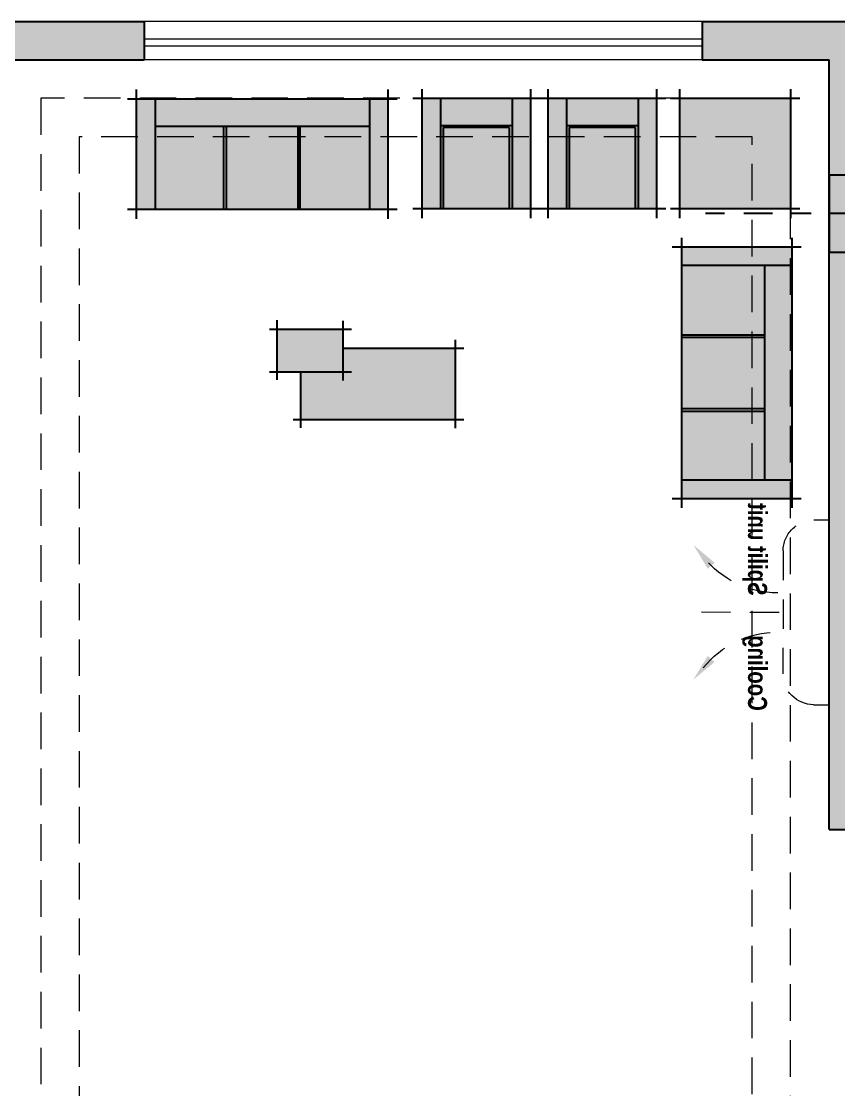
# Model space of a CAD drawing. Header units: inches. Extents: x 37.8 to 126.9, y 5.9 to 51.9.
# Drawn here: x 51.53 to 55.78, y 38.2 to 43.76 of the extents above; entities that cross this region are included whole.
import ezdxf

# ---------------------------------------------------------------- set-up
doc = ezdxf.new("R2010")
doc.units = ezdxf.units.IN
doc.header["$MEASUREMENT"] = 0
doc.linetypes.add('DASHDOT', pattern=[1, 0.5, -0.25, 0, -0.25])
doc.linetypes.add('DASHED2', pattern=[9.524999999999995, 6.349999999999998, -3.174999999999998])
for name, color, linetype, lineweight in [('coulmn', 146, 'Continuous', 13), ('LAYER1', 8, 'Continuous', 9), ('WALL', 7, 'Continuous', 35)]:
    doc.layers.add(name, color=color, linetype=linetype, lineweight=lineweight)
for name, color, linetype in [('fer', 8, 'Continuous'), ('LAYER5', 5, 'Continuous'), ('LNS', 55, 'Continuous'), ('MOBL', 251, 'Continuous')]:
    doc.layers.add(name, color=color, linetype=linetype)
doc.styles.add('ITALIC', font='italic')

# ---------------------------------------------------------------- blocks, each defined once
blk = doc.blocks.new('Mobl 3')
at = {"layer": 'fer'}
h = blk.add_hatch(color=45, dxfattribs=at)
h.set_gradient(color1=(150, 137, 90), color2=(244, 242, 236), one_color=1, tint=0.9399999976158142, name='INVCURVED')
h.paths.add_polyline_path([(0.095999760000268, 0.5760000000373111), (0, 0.5760000000154832), (0, 1.455191522836685e-11), (0.095999760000268, 3.637978807091713e-11)])
h.paths.add_polyline_path([(1.21200048000901, 0.5760000000373111), (0.095999760000268, 0.5760000000373111), (0.095999760000268, 0.4320000000152504), (1.21200048000901, 0.4320000000443542)])
h.paths.add_polyline_path([(1.308000240009278, -7.275957614183426e-12), (1.308000240009278, 0.5760000000373111), (1.21200048000901, 0.5760000000373111), (1.21200048000901, 1.455191522836685e-11)])
h = blk.add_hatch(color=49, dxfattribs=at)
h.dxf.hatch_style = 1
h.set_gradient(color1=(100, 62, 38), color2=(216, 176, 151), rotation=180, one_color=1, tint=0.7200000286102295)
h.paths.add_polyline_path([(0.095999760000268, 0), (0.456483676796779, 7.275957614183426e-12), (0.456483676796779, 0.4320000000006985), (0.09599975997116417, 0.4320000000006985)])
h = blk.add_hatch(color=49, dxfattribs=at)
h.dxf.hatch_style = 1
h.set_gradient(color1=(100, 62, 38), color2=(216, 176, 151), rotation=180, one_color=1, tint=0.7200000286102295)
h.paths.add_polyline_path([(0.4680000000225846, -7.275957614183426e-12), (0.8400002400157973, 0), (0.8400002400157973, 0.4319999999934225), (0.4679999999934807, 0.4319999999934225)])
h = blk.add_hatch(color=49, dxfattribs=at)
h.dxf.hatch_style = 1
h.set_gradient(color1=(100, 62, 38), color2=(216, 176, 151), rotation=180, one_color=1, tint=0.7200000286102295)
h.paths.add_polyline_path([(0.8534721648320556, -7.275957614183426e-12), (1.212000479979906, 0), (1.212000480038114, 0.4320000000006985), (0.8534721648029517, 0.4320000000006985)])
at = {"layer": 'MOBL', "ltscale": 0.03}
for p, q in [((0, 0.6240000000179862), (0, -0.04799999999522697)), ((1.308000240009278, -0.04799999999522697), (1.308000240009278, 0.6240000000179862)), ((1.356000240019057, 0.5760000000227592), (-0.04800000000977889, 0.5760000000227592)), ((0.095999760000268, 0.5760000000227592), (0.095999760000268, 0)), ((1.21200048000901, 0.5760000000227592), (1.21200048000901, 0)), ((0.095999760000268, 0.4320000000006985), (1.21200048000901, 0.4320000000006985)), ((0.456483676796779, 0), (0.456483676796779, 0.4320000000006985)), ((0.4679999999934807, 0), (0.4679999999934807, 0.4320000000006985)), ((0.8400002400157973, 0), (0.8400002400157973, 0.4320000000006985)), ((0.8534721648029517, 0), (0.8534721648029517, 0.4320000000006985)), ((-0.04800000000977889, 0), (1.356000240019057, 0))]:
    blk.add_line(p, q, dxfattribs=at)
blk = doc.blocks.new('mz1')
at = {"layer": 'MOBL', "ltscale": 0.03}
for p, q in [((-4.150896224589814, -3.10035264876933), (-4.150896224589814, 3.899647351216116)), ((1.849103775413823, 3.899647351216116), (1.849103775413823, -3.10035264876933)), ((-4.650896224589814, 3.399647351223393), (2.349103775410185, 3.399647351223393)), ((2.349103775410185, -2.600352648776606), (-4.650896224589814, -2.600352648776606))]:
    blk.add_line(p, q, dxfattribs=at)
blk = doc.blocks.new('Gol miz')
at = {"layer": 'fer'}
h = blk.add_hatch(color=45, dxfattribs=at)
h.set_gradient(color1=(150, 137, 90), color2=(244, 242, 236), one_color=1, tint=0.9399999976158142, name='INVCURVED')
h.paths.add_polyline_path([(0.5759999999718275, -0.2879999999786378), (0.5759999999718275, 0.2880000000004657), (-2.91038304567337e-11, 0.2880000000004657), (-2.91038304567337e-11, -0.2879999999786378)])
at = {"layer": 'MOBL', "xscale": -0.09599999999045394, "yscale": 0.09599999999045394, "zscale": 0.09599999999947614}
blk.add_blockref('mz1', (0.1775139624078292, -0.03836614571628161), dxfattribs=at)
blk = doc.blocks.new('Mobl 1')
at = {"layer": 'fer'}
h = blk.add_hatch(color=45, dxfattribs=at)
h.set_gradient(color1=(150, 137, 90), color2=(244, 242, 236), rotation=180, one_color=1, tint=0.9399999976158142)
h.paths.add_polyline_path([(0.1440003284951672, 0.185999865665508), (3.284949343651533e-07, 0.1860001199893304), (-3.2852403819561e-07, -0.1860001199820545), (0.1439996714761946, -0.1860003743058769)])
h.paths.add_polyline_path([(0.5759995019470807, -0.2820008972848882), (0.575999671505997, -0.1860011372918962), (-3.2852403819561e-07, -0.1860001200038823), (-4.980538506060839e-07, -0.2819998799532186)])
h.paths.add_polyline_path([(0.5760003285249695, 0.1859991027085925), (0.5760004980547819, 0.2819988626506529), (4.980538506060839e-07, 0.2819998799823225), (3.284949343651533e-07, 0.1860001200111583)])
at = {"layer": 'fer', "true_color": 0x787064}
blk.add_hatch(color=8, dxfattribs=at).paths.add_polyline_path([(0.575999671505997, -0.186001137313724), (0.5759996986889746, -0.17060329731612), (0.1527897787163965, -0.1706025498788222), (0.1527903852402233, 0.172802890141611), (0.5760003051836975, 0.1728021426679334), (0.5760003285249695, 0.1859991026649368), (0.144000328524271, 0.185999865665508), (0.1439996714761946, -0.1860003743204288)])
at = {"layer": 'fer'}
h = blk.add_hatch(color=49, dxfattribs=at)
h.dxf.hatch_style = 1
h.set_gradient(color1=(100, 62, 38), color2=(216, 176, 151), one_color=1, tint=0.7200000286102295)
h.paths.add_polyline_path([(0.1527903852111194, 0.1728028901634389), (0.1527897786872927, -0.1706025498642703), (0.5759996986889746, -0.1706032972942921), (0.5760003052128013, 0.1728021426824853)])
at = {"layer": 'MOBL', "linetype": 'ByBlock'}
for p, q in [((0.6240004980645608, 0.2819987778857467), (-0.04799950195592828, 0.2819999647690565)), ((5.828333087265491e-07, 0.3299998799921013), (-5.828333087265491e-07, -0.3299998799921013)), ((0.5759994171676226, -0.3300008972946671), (0.57600058283424, 0.3299988626604318)), ((3.284949343651533e-07, 0.1860001199966064), (0.5760003285249695, 0.1859991026649368)), ((0.1439996714761946, -0.1860003743204288), (0.1440003284951672, 0.1859998656509561)), ((0.1527897786872927, -0.1706025498788222), (0.1527903852111194, 0.1728028901488869)), ((0.1527903852111194, 0.1728028901488869), (0.5760003285249695, 0.1728021426679334)), ((-3.2852403819561e-07, -0.1860001199966064), (0.575999671505997, -0.1860011373064481)), ((0.1527897786872927, -0.1706025498788222), (0.575999671505997, -0.170603297308844)), ((-0.04800049806362949, -0.2819997952174162), (0.6239995019568596, -0.2820009820716223))]:
    blk.add_line(p, q, dxfattribs=at)
blk = doc.blocks.new('Miz vasat')
at = {"layer": 'fer'}
h = blk.add_hatch(color=45, dxfattribs=at)
h.set_gradient(color1=(150, 137, 90), color2=(244, 242, 236), one_color=1, tint=0.9399999976158142, name='INVCURVED')
h.paths.add_polyline_path([(-0.4038390545756556, 0.3730192254370195), (-0.4038392737566028, 0.248916132026352), (-0.1843684410268907, 0.2489161320045241), (-0.1843684410268907, 0.3730192254370195)])
h.paths.add_polyline_path([(-0.5269070017093327, 0.4732248654472642), (-0.5269075874821283, 0.248916132026352), (-0.4038392737566028, 0.248916132026352), (-0.4038390545756556, 0.3730192254370195), (-0.1843684410268907, 0.3730192254370195), (-0.1843684410268907, 0.4732248654472642)])
h = blk.add_hatch(color=45, dxfattribs=at)
h.set_gradient(color1=(150, 137, 90), color2=(244, 242, 236), one_color=1, tint=0.9399999976158142, name='INVCURVED')
h.paths.add_polyline_path([(-0.1843684410268907, 0.3730192254370195), (-0.1843684410268907, 0.2489161320045241), (-0.4038392737566028, 0.248916132026352), (-0.4038397133699618, 1.455191522836685e-11), (0.4009103429852985, -7.275957614183426e-12), (0.4009103429852985, 0.3730192254370195)])
at = {"layer": 'MOBL', "ltscale": 25}
for p, q in [((-0.5269076921977103, 0.2088251890018), (-0.5269068807829171, 0.519533922401024)), ((-0.1843684410268907, 0.2057161320262821), (-0.1843684410268907, 0.516424865447334)), ((-0.5671782510180492, 0.4732248654472642), (-0.1411684410122689, 0.4732248654472642)), ((0.4009103429852985, -0.04319999998551793), (0.4009103429852985, 0.4162192254370893)), ((-0.1843684410268907, 0.3730192254588474), (0.4441103429708164, 0.3730192254370195)), ((-0.1411684410122689, 0.2489161320045241), (-0.5671782510180492, 0.248916132026352)), ((-0.4038397841795813, -0.04009094301000005), (-0.4038392737566028, 0.2489161320045241)), ((0.4441103429708164, -7.275957614183426e-12), (-0.4441103429999202, 1.455191522836685e-11))]:
    blk.add_line(p, q, dxfattribs=at)
blk = doc.blocks.new('sp')
at = {"layer": 'LAYER1', "color": 150, "linetype": 'DASHED2', "ltscale": 0.03}
blk.add_line((30.24614018008381, 9.75960308539679), (30.24694903423372, 9.20588219410756), dxfattribs=at)
blk.add_lwpolyline([(29.64602670977186, 10.08372420831601), (30.84602542947326, 10.08547712019644), (30.84617150547277, 9.985477226851614, -0.4142135623730951), (30.6464638708467, 9.785185288293448), (29.84646472438547, 9.784016680372858, -0.4142135623730951), (29.64617278577137, 9.983724315008018)], format="xyb", close=True, dxfattribs=at)
for centre, start, end in [((29.50170978017471, 9.747115138461865), 308.5690915006799, 0.2464745396872212), ((30.98964165397322, 9.74928811891941), 179.9209161893569, 231.5982992520001)]:
    blk.add_arc(centre, 0.6160155176707482, start, end, dxfattribs=at)
for points in [[(29.96259235004257, 9.294909317633298), (29.92369723717005, 9.339782699411714), (29.80852464817784, 9.200660669943588)], [(30.53018518108277, 9.295738435341079), (30.56894902962543, 9.340725258393192), (30.68452757444541, 9.20194030127486)]]:
    blk.add_solid(points, dxfattribs=at)
at = {"layer": 'LNS', "color": 150, "ltscale": 0.02, "insert": (29.60657843853167, 9.680269554383855), "char_height": 0.1231479902708612, "width": 1.627685543038945, "attachment_point": 1, "style": 'ITALIC'}
blk.add_mtext('\\pt0.2463;{\\fImpact|b0|i0|c0|p34;Cooling       Spilit unit}', dxfattribs=at)
blk = doc.blocks.new('ddfdfdfdfd')
at = {"layer": 'LAYER5', "linetype": 'Continuous'}
h = blk.add_hatch(color=1, dxfattribs=at)
h.paths.add_polyline_path([(179.779200237631, -221.4838781835885), (179.579350237631, -221.4838781835885), (179.579350237631, -221.2840281835886), (179.779200237631, -221.2840281835886)])
h.paths.add_polyline_path([(179.779200237631, -221.2840281835886), (179.979050237631, -221.2840281835886), (179.979050237631, -221.4838781835885), (179.779200237631, -221.4838781835885)])
h.paths.add_polyline_path([(179.779200237631, -221.4838781835885), (179.979050237631, -221.4838781835885), (179.979050237631, -221.6837281835885), (179.779200237631, -221.6837281835885)])
h.paths.add_polyline_path([(179.779200237631, -221.6837281835885), (179.579350237631, -221.6837281835885), (179.579350237631, -221.4838781835885), (179.779200237631, -221.4838781835885)])
at = {"layer": 'LAYER5', "color": 1, "linetype": 'DASHDOT', "ltscale": 0.3}
for p, q in [((179.779200237631, -222.4153741609331), (179.779200237631, -220.6240357384027)), ((180.6361364686338, -221.4838781835885), (178.8983495007696, -221.4838781835885))]:
    blk.add_line(p, q, dxfattribs=at)
at = {"layer": 'LAYER5', "color": 1, "linetype": 'Continuous'}
blk.add_lwpolyline([(179.979050237631, -221.2840281835886), (179.579350237631, -221.2840281835886), (179.579350237631, -221.6837281835885), (179.979050237631, -221.6837281835885), (179.979050237631, -221.2840281835886)], dxfattribs=at)
blk = doc.blocks.new('axxxxx')
blk.add_blockref('ddfdfdfdfd', (61.05063066668311, 9.55338626285166))

msp = doc.modelspace()

# ---------------------------------------------------------------- hatches: boundary and pattern name
h = msp.add_hatch(color=5)
h.dxf.hatch_style = 1
h.paths.add_polyline_path([(48.58717819297348, 42.95630079493385), (45.78704729059518, 42.95630079493385), (45.78704729059518, 42.75630079493392), (48.48717819297352, 42.75630079624314), (48.48717827074179, 38.00405461891314), (48.58184977110224, 38.00405461760398), (48.58184977110224, 38.10405461760389), (48.58717826917146, 38.10405461603365)])
h.paths.add_polyline_path([(45.88704729059518, 40.76630079493403), (45.63717819297349, 40.76630079493403), (45.63717819297352, 40.49955699134917), (46.88717819297352, 39.08096190173048), (46.88717819297352, 35.25378889439641), (46.98717819297354, 35.25378889439641), (46.98717819297354, 39.01873379667917), (47.4332882467852, 39.01873379667929), (47.43328825598184, 39.11873379667919), (46.98717819297354, 39.11873379667919), (45.88704729059518, 40.36724603352049)])
h.paths.add_polyline_path([(56.00663505129015, 43.75630079493392), (55.06704461726304, 43.75630079493392), (55.06704461726304, 43.55630079493393), (55.72717819297353, 43.55630079493393), (55.7271781929735, 39.55250028685192), (55.82717819297349, 39.55250028685192), (55.82717819297346, 43.55630079493393), (56.00663505129015, 43.55630079493393)])
h.paths.add_polyline_path([(52.16368095351791, 43.75630079493392), (51.32717819297352, 43.75630079493392), (51.32717819297352, 43.55630079493393), (52.16368095351791, 43.55630079493393)])

# ---------------------------------------------------------------- linework, layer by layer
for p, q in [((51.32717819297355, 43.75630079493392), (52.16368095351791, 43.75630079493392)), ((52.16368095351791, 43.75630079493392), (52.16368095351791, 43.55630079493393)), ((55.06704461726304, 43.75630079493392), (56.00663505129012, 43.75630079493392)), ((55.06704461726304, 43.75630079493392), (55.06704461726304, 43.55630079493393)), ((51.32717819297352, 43.55630079493393), (52.16368095351791, 43.55630079493393)), ((55.06704461726306, 43.55630079493393), (55.72717819297353, 43.55630079493393)), ((55.7271781929735, 39.55250028685192), (55.72717819297353, 43.55630079493399)), ((55.7271781929735, 39.55250028685192), (55.82717819297349, 39.55250028685192))]:
    msp.add_line(p, q)
at = {"layer": 'coulmn'}
for p, q in [((55.06704461726304, 43.75630079493392), (52.16368095351791, 43.75630079493392)), ((55.06704461726304, 43.66441937479097), (52.16368095351791, 43.66441937479097)), ((55.06704461726304, 43.62766680673367), (52.16368095351791, 43.62766680673367)), ((55.06704461726304, 43.55630079493393), (52.16368095351791, 43.55630079493393))]:
    msp.add_line(p, q, dxfattribs=at)
at = {"layer": 'LAYER1', "linetype": 'DASHED2', "ltscale": 0.03}
for points in [[(55.52717819297354, 43.35630079493394), (51.6271781929735, 43.35630079493394), (51.6271781929735, 37.10463128279947), (55.52717819297354, 37.10463128279947)], [(55.32717819297355, 43.15630079493401), (51.82717819297349, 43.15630079493401), (51.82717819297349, 37.30463128279952), (55.32717819297355, 37.30463128279952)]]:
    msp.add_lwpolyline(points, close=True, dxfattribs=at)

# ---------------------------------------------------------------- block references
msp.add_blockref('axxxxx', (-184.9028027113406, 254.6869427156709))
at = {"xscale": -0.8, "yscale": 0.8, "zscale": 0.8, "rotation": 270}
msp.add_blockref('sp', (47.66019882632071, 16.48493386686199), dxfattribs=at)
at = {"layer": 'WALL', "lineweight": 20}
for name, p, xscale, yscale, zscale, rotation in [('Mobl 3', (53.43269828688284, 42.77748829914181), -0.9997022396657927, 0.9997022396657951, 0.9997022396657951, 359.9999969763142), ('Mobl 1', (53.89267849162701, 43.35630112153986), -0.9997022396415473, 0.9997022396415496, 0.9997022396415496, 89.99999697631438), ('Mobl 1', (54.54818805288545, 43.3563002362218), -0.9997022396415471, 0.9997022396415495, 0.9997022396415495, 89.99999697631438), ('Gol miz', (55.23926391759272, 42.78047232015179), -0.9997022396657932, 0.9997022396657955, 0.9997022396657955, 269.9999969763142), ('Mobl 3', (54.95928884205608, 42.58155570761723), 0.9997022396657932, 0.9997022396657932, 0.9997022396657932, 270.0000030236858), ('Miz vasat', (53.38372491249669, 41.68286090704017), 0.999702239665793, 0.999702239665793, 0.999702239665793, 3.023685817541388e-06)]:
    msp.add_blockref(name, p, dxfattribs=dict(at, xscale=xscale, yscale=yscale, zscale=zscale, rotation=rotation))

doc.saveas('drawing.dxf')
